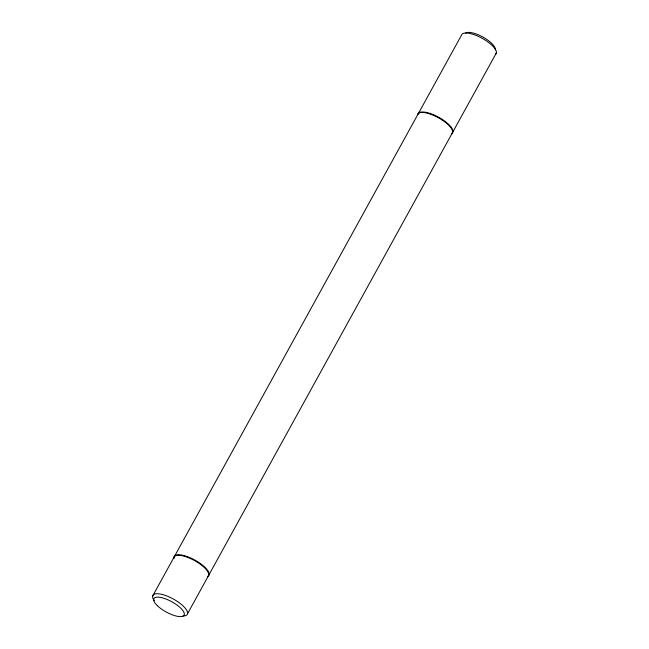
<?xml version="1.0" encoding="UTF-8"?>
<svg xmlns="http://www.w3.org/2000/svg" width="649" height="649" viewBox="0 0 649 649"><rect width="100%" height="100%" fill="white"/><g stroke="black" fill="none" stroke-linecap="round" stroke-linejoin="round"><path stroke-width="0.97" d="M152.645 596.033L173.827 557.572A19.657 6.677 28.8 0 1 194.976 560.809A19.657 6.677 28.8 0 1 207.785 576.685M174.102 557.069L417.68 114.768A19.657 6.677 28.8 0 1 438.829 118.004A19.657 6.677 28.8 0 1 451.639 133.881M187.561 613.686L208.743 575.225M209.027 574.714L452.604 132.42M452.88 131.917L496.355 52.967M495.39 54.427A19.657 6.677 28.8 0 0 482.58 38.551A19.657 6.677 28.8 0 0 461.439 35.314L417.964 114.265A19.657 6.677 28.8 0 1 439.105 117.493A19.657 6.677 28.8 0 1 451.915 133.37M465.576 33.115A17.198 5.841 28.8 0 1 483.237 37.228A17.198 5.841 28.8 0 1 495.284 49.843M154.275 600.617A19.657 6.677 28.8 0 1 160.603 594.086A19.657 6.677 28.8 0 1 183.456 606.288A19.657 6.677 28.8 0 1 183.091 615.998M174.127 558.383A19.657 6.677 28.8 0 1 193.743 559.479A19.657 6.677 28.8 0 1 208.061 576.174M157.309 605.631A17.198 5.841 28.8 0 0 183.424 615.885A17.198 5.841 28.8 0 0 166.233 599.132A17.198 5.841 28.8 0 0 157.309 605.631"/></g></svg>
